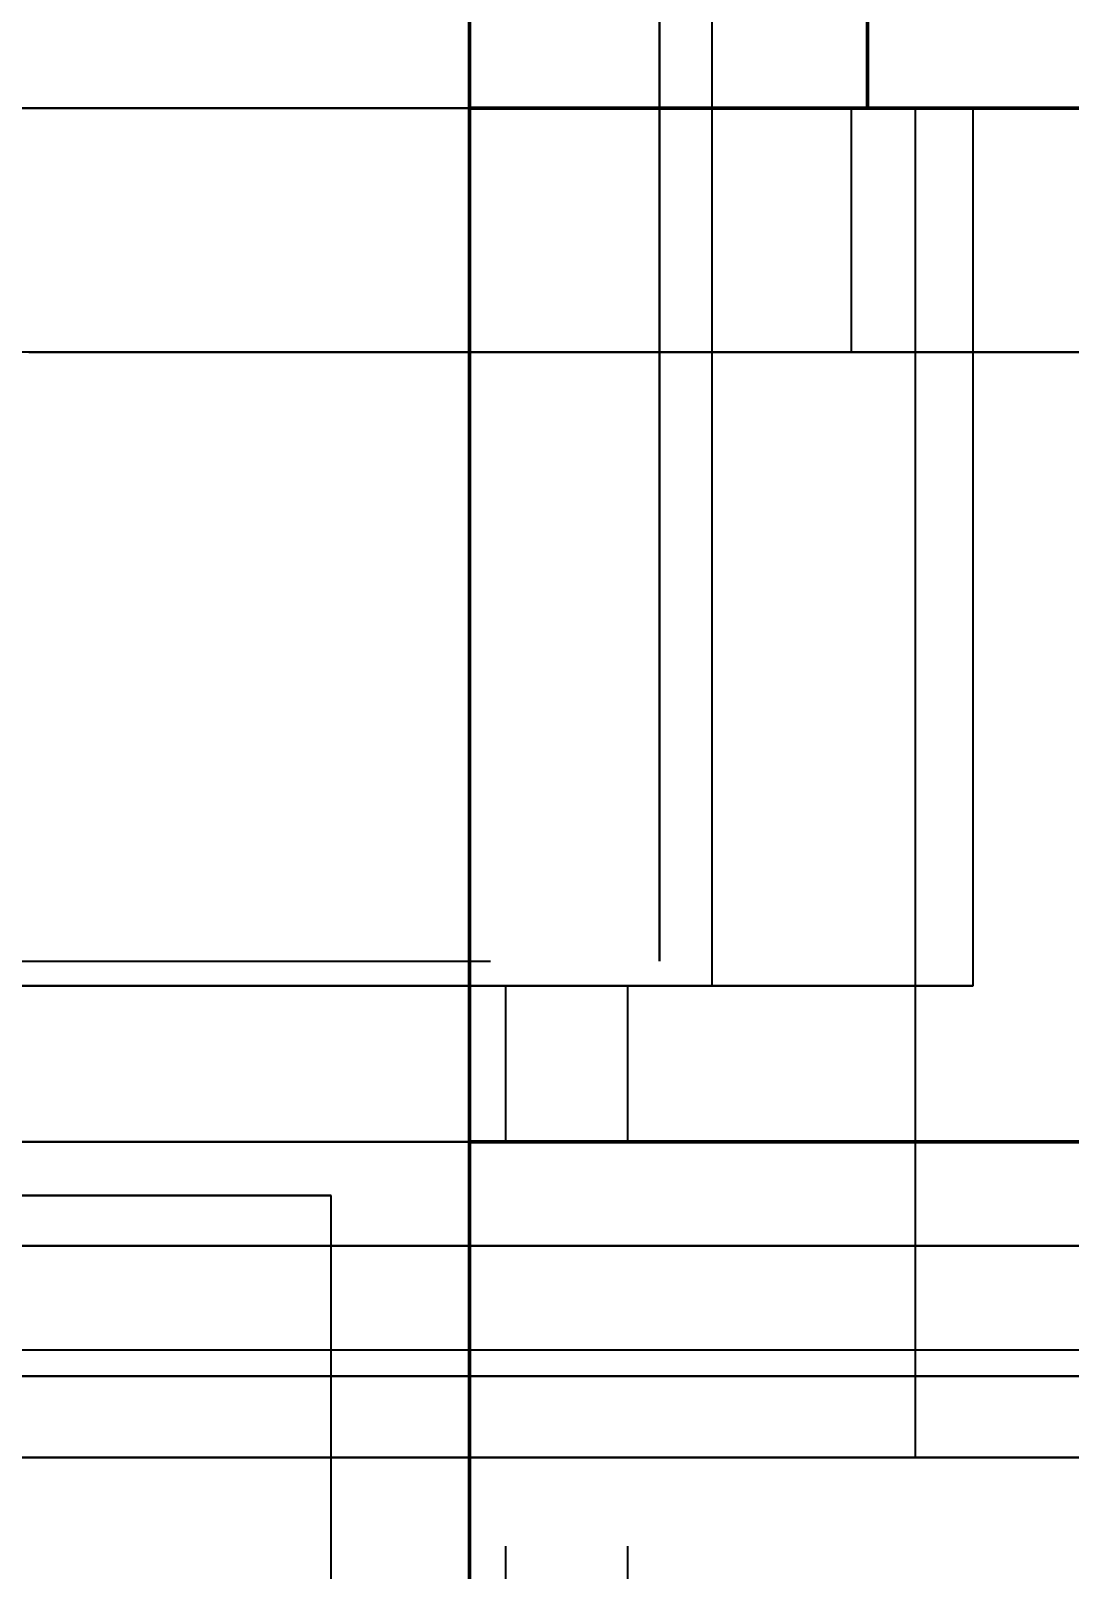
# Model space of a CAD drawing. Header units: millimetres. Extents: x 0 to 2208, y 0 to 420.
# Drawn here: x 190.863 to 193.42, y 229.88 to 233.669 of the extents above; entities that cross this region are included whole.
import ezdxf

# ---------------------------------------------------------------- set-up
doc = ezdxf.new("R2010")
doc.units = ezdxf.units.MM
doc.linetypes.add('IRAM-E-TRAZOS', pattern=[5, 4, -1])
doc.layers.add('01-VISIBLE', color=7, linetype='CONTINUOUS', lineweight=70)
doc.layers.add('02-OCULTA', color=4, linetype='IRAM-E-TRAZOS', lineweight=35)

msp = doc.modelspace()

# ---------------------------------------------------------------- linework, layer by layer
at = {"layer": '01-VISIBLE'}
msp.add_line((192.922, 233.4785), (192.922, 234.2985), dxfattribs=at)
for points in [[(191.942, 229.8485), (191.942, 229.9485), (191.942, 230.0485), (191.942, 230.1485), (191.942, 230.2485), (191.942, 230.3485), (191.942, 230.4485), (191.942, 230.5485), (191.942, 230.6485), (191.942, 230.7485), (191.942, 230.8485), (191.942, 230.9485), (191.942, 231.0485), (191.942, 231.1485), (191.942, 231.2485), (191.942, 231.3485), (191.942, 231.4485), (191.942, 231.5485), (191.942, 231.6485), (191.942, 231.7485), (191.942, 231.8485), (191.942, 231.9485), (191.942, 232.0485), (191.942, 232.1485), (191.942, 232.2485), (191.942, 232.3485), (191.942, 232.4485), (191.942, 232.5485), (191.942, 232.6485), (191.942, 232.7485), (191.942, 232.8485), (191.942, 232.9485), (191.942, 233.0485), (191.942, 233.1485), (191.942, 233.2485), (191.942, 233.3485), (191.942, 233.4485), (191.942, 233.5485), (191.942, 233.6485), (191.942, 233.7485)], [(191.942, 233.4785), (192.0441, 233.4785), (192.1462, 233.4785), (192.2483, 233.4785), (192.3504, 233.4785), (192.4525, 233.4785), (192.5546, 233.4785), (192.6567, 233.4785), (192.7588, 233.4785), (192.8609, 233.4785), (192.9631, 233.4785), (193.0652, 233.4785), (193.1673, 233.4785), (193.2694, 233.4785), (193.3715, 233.4785), (193.4736, 233.4785), (193.5757, 233.4785), (193.6778, 233.4785), (193.7799, 233.4785), (193.882, 233.4785)], [(193.882, 230.9345), (193.7799, 230.9345), (193.6778, 230.9345), (193.5757, 230.9345), (193.4736, 230.9345), (193.3715, 230.9345), (193.2694, 230.9345), (193.1673, 230.9345), (193.0652, 230.9345), (192.9631, 230.9345), (192.8609, 230.9345), (192.7588, 230.9345), (192.6567, 230.9345), (192.5546, 230.9345), (192.4525, 230.9345), (192.3504, 230.9345), (192.2483, 230.9345), (192.1462, 230.9345), (192.0441, 230.9345), (191.942, 230.9345)]]:
    msp.add_lwpolyline(points, dxfattribs=at)
at = {"layer": '02-OCULTA'}
for p, q in [((192.41, 235.8399), (192.41, 233.4792)), ((192.41, 233.4785), (192.41, 235.8385)), ((192.5396, 233.4785), (192.5396, 234.2985)), ((187.994, 233.4792), (192.41, 233.4792)), ((192.41, 233.4785), (187.994, 233.4785)), ((192.41, 233.4792), (192.41, 231.3785)), ((192.41, 231.3785), (192.41, 233.4785)), ((192.5396, 231.3185), (192.5396, 233.4785)), ((192.882, 232.8785), (192.882, 233.4785)), ((193.0396, 230.157), (193.0396, 233.4785)), ((193.182, 231.3185), (193.182, 233.4785)), ((187.994, 231.3785), (192.41, 231.3785)), ((187.994, 231.3785), (192.41, 231.3785)), ((192.032, 125.9385), (192.032, 231.3185)), ((192.332, 125.9385), (192.332, 231.3185)), ((191.602, 229.822), (191.602, 230.802))]:
    msp.add_line(p, q, dxfattribs=at)
for points in [[(192.5396, 233.4785), (192.438, 233.4785), (192.3363, 233.4785), (192.2347, 233.4785), (192.1331, 233.4785), (192.0314, 233.4785), (191.9298, 233.4785), (191.8282, 233.4785), (191.7265, 233.4785), (191.6249, 233.4785), (191.5233, 233.4785), (191.4216, 233.4785), (191.32, 233.4785), (191.2183, 233.4785), (191.1167, 233.4785), (191.0151, 233.4785), (190.9134, 233.4785), (190.8118, 233.4785), (190.7102, 233.4785), (190.6085, 233.4785), (190.5069, 233.4785), (190.4053, 233.4785), (190.3036, 233.4785), (190.202, 233.4785)], [(192.5396, 233.4785), (192.438, 233.4785), (192.3363, 233.4785), (192.2347, 233.4785), (192.1331, 233.4785), (192.0314, 233.4785), (191.9298, 233.4785), (191.8282, 233.4785), (191.7265, 233.4785), (191.6249, 233.4785), (191.5233, 233.4785), (191.4216, 233.4785), (191.32, 233.4785), (191.2183, 233.4785), (191.1167, 233.4785), (191.0151, 233.4785), (190.9134, 233.4785), (190.8118, 233.4785), (190.7102, 233.4785), (190.6085, 233.4785), (190.5069, 233.4785), (190.4053, 233.4785), (190.3036, 233.4785), (190.202, 233.4785)], [(190.8064, 233.4785), (190.9072, 233.4785), (191.0079, 233.4785), (191.1087, 233.4785), (191.2094, 233.4785), (191.3101, 233.4785), (191.4109, 233.4785), (191.5116, 233.4785), (191.6124, 233.4785), (191.7131, 233.4785), (191.8139, 233.4785), (191.9146, 233.4785), (192.0153, 233.4785), (192.1161, 233.4785), (192.2168, 233.4785), (192.3176, 233.4785), (192.4183, 233.4785), (192.519, 233.4785), (192.6198, 233.4785), (192.7205, 233.4785), (192.8213, 233.4785), (192.922, 233.4785)], [(192.922, 233.4785), (192.8213, 233.4785), (192.7205, 233.4785), (192.6198, 233.4785), (192.519, 233.4785), (192.4183, 233.4785), (192.3176, 233.4785), (192.2168, 233.4785), (192.1161, 233.4785), (192.0153, 233.4785), (191.9146, 233.4785), (191.8139, 233.4785), (191.7131, 233.4785), (191.6124, 233.4785), (191.5116, 233.4785), (191.4109, 233.4785), (191.3101, 233.4785), (191.2094, 233.4785), (191.1087, 233.4785), (191.0079, 233.4785), (190.9072, 233.4785), (190.8064, 233.4785)], [(190.8101, 233.4785), (190.9114, 233.4785), (191.0127, 233.4785), (191.1141, 233.4785), (191.2154, 233.4785), (191.3168, 233.4785), (191.4181, 233.4785), (191.5195, 233.4785), (191.6208, 233.4785), (191.7221, 233.4785), (191.8235, 233.4785), (191.9248, 233.4785), (192.0262, 233.4785), (192.1275, 233.4785), (192.2289, 233.4785), (192.3302, 233.4785), (192.4315, 233.4785), (192.5329, 233.4785), (192.6342, 233.4785), (192.7356, 233.4785), (192.8369, 233.4785), (192.9383, 233.4785), (193.0396, 233.4785)], [(193.0396, 233.4785), (192.9383, 233.4785), (192.8369, 233.4785), (192.7356, 233.4785), (192.6342, 233.4785), (192.5329, 233.4785), (192.4315, 233.4785), (192.3302, 233.4785), (192.2289, 233.4785), (192.1275, 233.4785), (192.0262, 233.4785), (191.9248, 233.4785), (191.8235, 233.4785), (191.7221, 233.4785), (191.6208, 233.4785), (191.5195, 233.4785), (191.4181, 233.4785), (191.3168, 233.4785), (191.2154, 233.4785), (191.1141, 233.4785), (191.0127, 233.4785), (190.9114, 233.4785), (190.8101, 233.4785)], [(190.8118, 233.4785), (190.9134, 233.4785), (191.0151, 233.4785), (191.1167, 233.4785), (191.2183, 233.4785), (191.32, 233.4785), (191.4216, 233.4785), (191.5233, 233.4785), (191.6249, 233.4785), (191.7265, 233.4785), (191.8282, 233.4785), (191.9298, 233.4785), (192.0314, 233.4785), (192.1331, 233.4785), (192.2347, 233.4785), (192.3363, 233.4785), (192.438, 233.4785), (192.5396, 233.4785)], [(190.8118, 233.4785), (190.9134, 233.4785), (191.0151, 233.4785), (191.1167, 233.4785), (191.2183, 233.4785), (191.32, 233.4785), (191.4216, 233.4785), (191.5233, 233.4785), (191.6249, 233.4785), (191.7265, 233.4785), (191.8282, 233.4785), (191.9298, 233.4785), (192.0314, 233.4785), (192.1331, 233.4785), (192.2347, 233.4785), (192.3363, 233.4785), (192.438, 233.4785), (192.5396, 233.4785)], [(193.4731, 233.4785), (193.3709, 233.4785), (193.2687, 233.4785), (193.1664, 233.4785), (193.0642, 233.4785), (192.962, 233.4785), (192.8598, 233.4785), (192.7576, 233.4785), (192.6553, 233.4785), (192.5531, 233.4785), (192.4509, 233.4785), (192.3487, 233.4785), (192.2464, 233.4785), (192.1442, 233.4785), (192.042, 233.4785), (191.9398, 233.4785), (191.8376, 233.4785), (191.7353, 233.4785), (191.6331, 233.4785), (191.5309, 233.4785), (191.4287, 233.4785), (191.3264, 233.4785), (191.2242, 233.4785), (191.122, 233.4785), (191.0198, 233.4785), (190.9176, 233.4785), (190.8153, 233.4785)], [(190.8161, 233.4785), (190.9185, 233.4785), (191.0208, 233.4785), (191.1232, 233.4785), (191.2255, 233.4785), (191.3279, 233.4785), (191.4302, 233.4785), (191.5326, 233.4785), (191.6349, 233.4785), (191.7373, 233.4785), (191.8396, 233.4785), (191.942, 233.4785)], [(193.482, 233.4785), (193.3795, 233.4785), (193.277, 233.4785), (193.1745, 233.4785), (193.072, 233.4785), (192.9695, 233.4785), (192.867, 233.4785), (192.7645, 233.4785), (192.662, 233.4785), (192.5595, 233.4785), (192.457, 233.4785), (192.3545, 233.4785), (192.252, 233.4785), (192.1495, 233.4785), (192.047, 233.4785), (191.9445, 233.4785), (191.842, 233.4785), (191.7395, 233.4785), (191.637, 233.4785), (191.5345, 233.4785), (191.432, 233.4785), (191.3295, 233.4785), (191.227, 233.4785), (191.1245, 233.4785), (191.022, 233.4785), (190.9195, 233.4785), (190.817, 233.4785)], [(193.182, 233.4785), (193.0792, 233.4785), (192.9765, 233.4785), (192.8737, 233.4785), (192.771, 233.4785), (192.6682, 233.4785), (192.5654, 233.4785), (192.4627, 233.4785), (192.3599, 233.4785), (192.2572, 233.4785), (192.1544, 233.4785), (192.0517, 233.4785), (191.9489, 233.4785), (191.8461, 233.4785), (191.7434, 233.4785), (191.6406, 233.4785), (191.5379, 233.4785), (191.4351, 233.4785), (191.3323, 233.4785), (191.2296, 233.4785), (191.1268, 233.4785), (191.0241, 233.4785), (190.9213, 233.4785), (190.8186, 233.4785)], [(192.882, 233.4785), (192.7789, 233.4785), (192.6758, 233.4785), (192.5728, 233.4785), (192.4697, 233.4785), (192.3666, 233.4785), (192.2635, 233.4785), (192.1605, 233.4785), (192.0574, 233.4785), (191.9543, 233.4785), (191.8512, 233.4785), (191.7482, 233.4785), (191.6451, 233.4785), (191.542, 233.4785), (191.4389, 233.4785), (191.3358, 233.4785), (191.2328, 233.4785), (191.1297, 233.4785), (191.0266, 233.4785), (190.9235, 233.4785), (190.8205, 233.4785)], [(190.858, 233.4785), (190.9589, 233.4785), (191.0598, 233.4785), (191.1608, 233.4785), (191.2617, 233.4785), (191.3626, 233.4785), (191.4635, 233.4785), (191.5645, 233.4785), (191.6654, 233.4785), (191.7663, 233.4785), (191.8672, 233.4785), (191.9682, 233.4785), (192.0691, 233.4785), (192.17, 233.4785), (192.2709, 233.4785), (192.3718, 233.4785), (192.4728, 233.4785), (192.5737, 233.4785), (192.6746, 233.4785), (192.7755, 233.4785), (192.8765, 233.4785), (192.9774, 233.4785), (193.0783, 233.4785), (193.1792, 233.4785), (193.2802, 233.4785), (193.3811, 233.4785), (193.482, 233.4785)], [(190.8586, 233.4785), (190.9596, 233.4785), (191.0606, 233.4785), (191.1617, 233.4785), (191.2627, 233.4785), (191.3637, 233.4785), (191.4647, 233.4785), (191.5657, 233.4785), (191.6667, 233.4785), (191.7678, 233.4785), (191.8688, 233.4785), (191.9698, 233.4785), (192.0708, 233.4785), (192.1718, 233.4785), (192.2728, 233.4785), (192.3739, 233.4785), (192.4749, 233.4785), (192.5759, 233.4785), (192.6769, 233.4785), (192.7779, 233.4785), (192.8789, 233.4785), (192.98, 233.4785), (193.081, 233.4785), (193.182, 233.4785)], [(190.8594, 233.4785), (190.9605, 233.4785), (191.0616, 233.4785), (191.1628, 233.4785), (191.2639, 233.4785), (191.365, 233.4785), (191.4662, 233.4785), (191.5673, 233.4785), (191.6684, 233.4785), (191.7695, 233.4785), (191.8707, 233.4785), (191.9718, 233.4785), (192.0729, 233.4785), (192.1741, 233.4785), (192.2752, 233.4785), (192.3763, 233.4785), (192.4775, 233.4785), (192.5786, 233.4785), (192.6797, 233.4785), (192.7809, 233.4785), (192.882, 233.4785)], [(193.482, 232.8785), (193.3795, 232.8785), (193.277, 232.8785), (193.1745, 232.8785), (193.072, 232.8785), (192.9695, 232.8785), (192.867, 232.8785), (192.7645, 232.8785), (192.662, 232.8785), (192.5595, 232.8785), (192.457, 232.8785), (192.3545, 232.8785), (192.252, 232.8785), (192.1495, 232.8785), (192.047, 232.8785), (191.9445, 232.8785), (191.842, 232.8785), (191.7395, 232.8785), (191.637, 232.8785), (191.5345, 232.8785), (191.432, 232.8785), (191.3295, 232.8785), (191.227, 232.8785), (191.1245, 232.8785), (191.022, 232.8785), (190.9195, 232.8785), (190.817, 232.8785)], [(192.882, 232.8785), (192.7789, 232.8785), (192.6758, 232.8785), (192.5728, 232.8785), (192.4697, 232.8785), (192.3666, 232.8785), (192.2635, 232.8785), (192.1605, 232.8785), (192.0574, 232.8785), (191.9543, 232.8785), (191.8512, 232.8785), (191.7482, 232.8785), (191.6451, 232.8785), (191.542, 232.8785), (191.4389, 232.8785), (191.3358, 232.8785), (191.2328, 232.8785), (191.1297, 232.8785), (191.0266, 232.8785), (190.9235, 232.8785), (190.8205, 232.8785)], [(190.858, 232.8785), (190.9589, 232.8785), (191.0598, 232.8785), (191.1608, 232.8785), (191.2617, 232.8785), (191.3626, 232.8785), (191.4635, 232.8785), (191.5645, 232.8785), (191.6654, 232.8785), (191.7663, 232.8785), (191.8672, 232.8785), (191.9682, 232.8785), (192.0691, 232.8785), (192.17, 232.8785), (192.2709, 232.8785), (192.3718, 232.8785), (192.4728, 232.8785), (192.5737, 232.8785), (192.6746, 232.8785), (192.7755, 232.8785), (192.8765, 232.8785), (192.9774, 232.8785), (193.0783, 232.8785), (193.1792, 232.8785), (193.2802, 232.8785), (193.3811, 232.8785), (193.482, 232.8785)], [(190.8594, 232.8785), (190.9605, 232.8785), (191.0616, 232.8785), (191.1628, 232.8785), (191.2639, 232.8785), (191.365, 232.8785), (191.4662, 232.8785), (191.5673, 232.8785), (191.6684, 232.8785), (191.7695, 232.8785), (191.8707, 232.8785), (191.9718, 232.8785), (192.0729, 232.8785), (192.1741, 232.8785), (192.2752, 232.8785), (192.3763, 232.8785), (192.4775, 232.8785), (192.5786, 232.8785), (192.6797, 232.8785), (192.7809, 232.8785), (192.882, 232.8785)], [(192.5396, 231.3185), (192.438, 231.3185), (192.3363, 231.3185), (192.2347, 231.3185), (192.1331, 231.3185), (192.0314, 231.3185), (191.9298, 231.3185), (191.8282, 231.3185), (191.7265, 231.3185), (191.6249, 231.3185), (191.5233, 231.3185), (191.4216, 231.3185), (191.32, 231.3185), (191.2183, 231.3185), (191.1167, 231.3185), (191.0151, 231.3185), (190.9134, 231.3185), (190.8118, 231.3185), (190.7102, 231.3185), (190.6085, 231.3185), (190.5069, 231.3185), (190.4053, 231.3185), (190.3036, 231.3185), (190.202, 231.3185)], [(192.332, 231.3185), (192.2306, 231.3185), (192.1291, 231.3185), (192.0277, 231.3185), (191.9263, 231.3185), (191.8249, 231.3185), (191.7234, 231.3185), (191.622, 231.3185), (191.5206, 231.3185), (191.4191, 231.3185), (191.3177, 231.3185), (191.2163, 231.3185), (191.1149, 231.3185), (191.0134, 231.3185), (190.912, 231.3185), (190.8106, 231.3185), (190.7091, 231.3185), (190.6077, 231.3185), (190.5063, 231.3185), (190.4049, 231.3185), (190.3034, 231.3185), (190.202, 231.3185)], [(192.032, 231.3185), (191.9303, 231.3185), (191.8287, 231.3185), (191.727, 231.3185), (191.6253, 231.3185), (191.5237, 231.3185), (191.422, 231.3185), (191.3203, 231.3185), (191.2187, 231.3185), (191.117, 231.3185), (191.0153, 231.3185), (190.9137, 231.3185), (190.812, 231.3185), (190.7103, 231.3185), (190.6087, 231.3185), (190.507, 231.3185), (190.4053, 231.3185), (190.3037, 231.3185), (190.202, 231.3185)], [(190.8106, 231.3185), (190.912, 231.3185), (191.0134, 231.3185), (191.1149, 231.3185), (191.2163, 231.3185), (191.3177, 231.3185), (191.4191, 231.3185), (191.5206, 231.3185), (191.622, 231.3185), (191.7234, 231.3185), (191.8249, 231.3185), (191.9263, 231.3185), (192.0277, 231.3185), (192.1291, 231.3185), (192.2306, 231.3185), (192.332, 231.3185)], [(190.8118, 231.3185), (190.9134, 231.3185), (191.0151, 231.3185), (191.1167, 231.3185), (191.2183, 231.3185), (191.32, 231.3185), (191.4216, 231.3185), (191.5233, 231.3185), (191.6249, 231.3185), (191.7265, 231.3185), (191.8282, 231.3185), (191.9298, 231.3185), (192.0314, 231.3185), (192.1331, 231.3185), (192.2347, 231.3185), (192.3363, 231.3185), (192.438, 231.3185), (192.5396, 231.3185)], [(190.812, 231.3185), (190.9137, 231.3185), (191.0153, 231.3185), (191.117, 231.3185), (191.2187, 231.3185), (191.3203, 231.3185), (191.422, 231.3185), (191.5237, 231.3185), (191.6253, 231.3185), (191.727, 231.3185), (191.8287, 231.3185), (191.9303, 231.3185), (192.032, 231.3185)], [(193.182, 231.3185), (193.0792, 231.3185), (192.9765, 231.3185), (192.8737, 231.3185), (192.771, 231.3185), (192.6682, 231.3185), (192.5654, 231.3185), (192.4627, 231.3185), (192.3599, 231.3185), (192.2572, 231.3185), (192.1544, 231.3185), (192.0517, 231.3185), (191.9489, 231.3185), (191.8461, 231.3185), (191.7434, 231.3185), (191.6406, 231.3185), (191.5379, 231.3185), (191.4351, 231.3185), (191.3323, 231.3185), (191.2296, 231.3185), (191.1268, 231.3185), (191.0241, 231.3185), (190.9213, 231.3185), (190.8186, 231.3185)], [(190.8586, 231.3185), (190.9596, 231.3185), (191.0606, 231.3185), (191.1617, 231.3185), (191.2627, 231.3185), (191.3637, 231.3185), (191.4647, 231.3185), (191.5657, 231.3185), (191.6667, 231.3185), (191.7678, 231.3185), (191.8688, 231.3185), (191.9698, 231.3185), (192.0708, 231.3185), (192.1718, 231.3185), (192.2728, 231.3185), (192.3739, 231.3185), (192.4749, 231.3185), (192.5759, 231.3185), (192.6769, 231.3185), (192.7779, 231.3185), (192.8789, 231.3185), (192.98, 231.3185), (193.081, 231.3185), (193.182, 231.3185)], [(190.8153, 230.9345), (190.9176, 230.9345), (191.0198, 230.9345), (191.122, 230.9345), (191.2242, 230.9345), (191.3264, 230.9345), (191.4287, 230.9345), (191.5309, 230.9345), (191.6331, 230.9345), (191.7353, 230.9345), (191.8376, 230.9345), (191.9398, 230.9345), (192.042, 230.9345), (192.1442, 230.9345), (192.2464, 230.9345), (192.3487, 230.9345), (192.4509, 230.9345), (192.5531, 230.9345), (192.6553, 230.9345), (192.7576, 230.9345), (192.8598, 230.9345), (192.962, 230.9345), (193.0642, 230.9345), (193.1664, 230.9345), (193.2687, 230.9345), (193.3709, 230.9345), (193.4731, 230.9345)], [(191.942, 230.9345), (191.8396, 230.9345), (191.7373, 230.9345), (191.6349, 230.9345), (191.5326, 230.9345), (191.4302, 230.9345), (191.3279, 230.9345), (191.2255, 230.9345), (191.1232, 230.9345), (191.0208, 230.9345), (190.9185, 230.9345), (190.8161, 230.9345)], [(191.602, 230.802), (191.4943, 230.802), (191.3866, 230.802), (191.2789, 230.802), (191.1712, 230.802), (191.0635, 230.802), (190.9558, 230.802), (190.8482, 230.802), (190.7405, 230.802), (190.6328, 230.802), (190.5251, 230.802), (190.4174, 230.802), (190.3097, 230.802), (190.202, 230.802)], [(190.802, 230.802), (190.902, 230.802), (191.002, 230.802), (191.102, 230.802), (191.202, 230.802), (191.302, 230.802), (191.402, 230.802), (191.502, 230.802), (191.602, 230.802)], [(190.802, 230.6785), (190.902, 230.6785), (191.002, 230.6785), (191.102, 230.6785), (191.202, 230.6785), (191.302, 230.6785), (191.402, 230.6785), (191.502, 230.6785), (191.602, 230.6785), (191.702, 230.6785), (191.802, 230.6785), (191.902, 230.6785), (192.002, 230.6785), (192.102, 230.6785), (192.202, 230.6785), (192.302, 230.6785), (192.402, 230.6785), (192.502, 230.6785), (192.602, 230.6785), (192.702, 230.6785), (192.802, 230.6785), (192.902, 230.6785), (193.002, 230.6785), (193.102, 230.6785), (193.202, 230.6785), (193.302, 230.6785), (193.402, 230.6785), (193.502, 230.6785)], [(190.8023, 230.6785), (190.9024, 230.6785), (191.0025, 230.6785), (191.1025, 230.6785), (191.2026, 230.6785), (191.3026, 230.6785), (191.4027, 230.6785), (191.5027, 230.6785), (191.6028, 230.6785), (191.7029, 230.6785), (191.8029, 230.6785), (191.903, 230.6785), (192.003, 230.6785), (192.1031, 230.6785), (192.2031, 230.6785), (192.3032, 230.6785), (192.4033, 230.6785), (192.5033, 230.6785), (192.6034, 230.6785), (192.7034, 230.6785), (192.8035, 230.6785), (192.9035, 230.6785), (193.0036, 230.6785), (193.1037, 230.6785), (193.2037, 230.6785), (193.3038, 230.6785), (193.4038, 230.6785), (193.5039, 230.6785)], [(193.5039, 230.6785), (193.4038, 230.6785), (193.3038, 230.6785), (193.2037, 230.6785), (193.1037, 230.6785), (193.0036, 230.6785), (192.9035, 230.6785), (192.8035, 230.6785), (192.7034, 230.6785), (192.6034, 230.6785), (192.5033, 230.6785), (192.4033, 230.6785), (192.3032, 230.6785), (192.2031, 230.6785), (192.1031, 230.6785), (192.003, 230.6785), (191.903, 230.6785), (191.8029, 230.6785), (191.7029, 230.6785), (191.6028, 230.6785), (191.5027, 230.6785), (191.4027, 230.6785), (191.3026, 230.6785), (191.2026, 230.6785), (191.1025, 230.6785), (191.0025, 230.6785), (190.9024, 230.6785), (190.8023, 230.6785)], [(193.4731, 230.6785), (193.3709, 230.6785), (193.2687, 230.6785), (193.1664, 230.6785), (193.0642, 230.6785), (192.962, 230.6785), (192.8598, 230.6785), (192.7576, 230.6785), (192.6553, 230.6785), (192.5531, 230.6785), (192.4509, 230.6785), (192.3487, 230.6785), (192.2464, 230.6785), (192.1442, 230.6785), (192.042, 230.6785), (191.9398, 230.6785), (191.8376, 230.6785), (191.7353, 230.6785), (191.6331, 230.6785), (191.5309, 230.6785), (191.4287, 230.6785), (191.3264, 230.6785), (191.2242, 230.6785), (191.122, 230.6785), (191.0198, 230.6785), (190.9176, 230.6785), (190.8153, 230.6785)], [(193.4961, 230.6785), (193.3932, 230.6785), (193.2902, 230.6785), (193.1873, 230.6785), (193.0844, 230.6785), (192.9814, 230.6785), (192.8785, 230.6785), (192.7755, 230.6785), (192.6726, 230.6785), (192.5696, 230.6785), (192.4667, 230.6785), (192.3638, 230.6785), (192.2608, 230.6785), (192.1579, 230.6785), (192.0549, 230.6785), (191.952, 230.6785), (191.8491, 230.6785), (191.7461, 230.6785), (191.6432, 230.6785), (191.5402, 230.6785), (191.4373, 230.6785), (191.3344, 230.6785), (191.2314, 230.6785), (191.1285, 230.6785), (191.0255, 230.6785), (190.9226, 230.6785), (190.8196, 230.6785)], [(190.8573, 230.6785), (190.9582, 230.6785), (191.059, 230.6785), (191.1598, 230.6785), (191.2606, 230.6785), (191.3615, 230.6785), (191.4623, 230.6785), (191.5631, 230.6785), (191.6639, 230.6785), (191.7647, 230.6785), (191.8656, 230.6785), (191.9664, 230.6785), (192.0672, 230.6785), (192.168, 230.6785), (192.2688, 230.6785), (192.3697, 230.6785), (192.4705, 230.6785), (192.5713, 230.6785), (192.6721, 230.6785), (192.773, 230.6785), (192.8738, 230.6785), (192.9746, 230.6785), (193.0754, 230.6785), (193.1762, 230.6785), (193.2771, 230.6785), (193.3779, 230.6785), (193.4787, 230.6785)], [(190.8153, 230.4225), (190.9176, 230.4225), (191.0198, 230.4225), (191.122, 230.4225), (191.2242, 230.4225), (191.3264, 230.4225), (191.4287, 230.4225), (191.5309, 230.4225), (191.6331, 230.4225), (191.7353, 230.4225), (191.8376, 230.4225), (191.9398, 230.4225), (192.042, 230.4225), (192.1442, 230.4225), (192.2464, 230.4225), (192.3487, 230.4225), (192.4509, 230.4225), (192.5531, 230.4225), (192.6553, 230.4225), (192.7576, 230.4225), (192.8598, 230.4225), (192.962, 230.4225), (193.0642, 230.4225), (193.1664, 230.4225), (193.2687, 230.4225), (193.3709, 230.4225), (193.4731, 230.4225)], [(190.8573, 230.4225), (190.9582, 230.4225), (191.059, 230.4225), (191.1598, 230.4225), (191.2606, 230.4225), (191.3615, 230.4225), (191.4623, 230.4225), (191.5631, 230.4225), (191.6639, 230.4225), (191.7647, 230.4225), (191.8656, 230.4225), (191.9664, 230.4225), (192.0672, 230.4225), (192.168, 230.4225), (192.2688, 230.4225), (192.3697, 230.4225), (192.4705, 230.4225), (192.5713, 230.4225), (192.6721, 230.4225), (192.773, 230.4225), (192.8738, 230.4225), (192.9746, 230.4225), (193.0754, 230.4225), (193.1762, 230.4225), (193.2771, 230.4225), (193.3779, 230.4225), (193.4787, 230.4225)], [(190.802, 230.357), (190.902, 230.357), (191.002, 230.357), (191.102, 230.357), (191.202, 230.357), (191.302, 230.357), (191.402, 230.357), (191.502, 230.357), (191.602, 230.357), (191.702, 230.357), (191.802, 230.357), (191.902, 230.357), (192.002, 230.357), (192.102, 230.357), (192.202, 230.357), (192.302, 230.357), (192.402, 230.357), (192.502, 230.357), (192.602, 230.357), (192.702, 230.357), (192.802, 230.357), (192.902, 230.357), (193.002, 230.357), (193.102, 230.357), (193.202, 230.357), (193.302, 230.357), (193.402, 230.357), (193.502, 230.357)], [(193.4961, 230.357), (193.3932, 230.357), (193.2902, 230.357), (193.1873, 230.357), (193.0844, 230.357), (192.9814, 230.357), (192.8785, 230.357), (192.7755, 230.357), (192.6726, 230.357), (192.5696, 230.357), (192.4667, 230.357), (192.3638, 230.357), (192.2608, 230.357), (192.1579, 230.357), (192.0549, 230.357), (191.952, 230.357), (191.8491, 230.357), (191.7461, 230.357), (191.6432, 230.357), (191.5402, 230.357), (191.4373, 230.357), (191.3344, 230.357), (191.2314, 230.357), (191.1285, 230.357), (191.0255, 230.357), (190.9226, 230.357), (190.8196, 230.357)], [(190.8023, 230.157), (190.9024, 230.157), (191.0025, 230.157), (191.1025, 230.157), (191.2026, 230.157), (191.3026, 230.157), (191.4027, 230.157), (191.5027, 230.157), (191.6028, 230.157), (191.7029, 230.157), (191.8029, 230.157), (191.903, 230.157), (192.003, 230.157), (192.1031, 230.157), (192.2031, 230.157), (192.3032, 230.157), (192.4033, 230.157), (192.5033, 230.157), (192.6034, 230.157), (192.7034, 230.157), (192.8035, 230.157), (192.9035, 230.157), (193.0036, 230.157), (193.1037, 230.157), (193.2037, 230.157), (193.3038, 230.157), (193.4038, 230.157), (193.5039, 230.157)], [(193.5039, 230.157), (193.4038, 230.157), (193.3038, 230.157), (193.2037, 230.157), (193.1037, 230.157), (193.0036, 230.157), (192.9035, 230.157), (192.8035, 230.157), (192.7034, 230.157), (192.6034, 230.157), (192.5033, 230.157), (192.4033, 230.157), (192.3032, 230.157), (192.2031, 230.157), (192.1031, 230.157), (192.003, 230.157), (191.903, 230.157), (191.8029, 230.157), (191.7029, 230.157), (191.6028, 230.157), (191.5027, 230.157), (191.4027, 230.157), (191.3026, 230.157), (191.2026, 230.157), (191.1025, 230.157), (191.0025, 230.157), (190.9024, 230.157), (190.8023, 230.157)], [(190.8101, 230.157), (190.9114, 230.157), (191.0127, 230.157), (191.1141, 230.157), (191.2154, 230.157), (191.3168, 230.157), (191.4181, 230.157), (191.5195, 230.157), (191.6208, 230.157), (191.7221, 230.157), (191.8235, 230.157), (191.9248, 230.157), (192.0262, 230.157), (192.1275, 230.157), (192.2289, 230.157), (192.3302, 230.157), (192.4315, 230.157), (192.5329, 230.157), (192.6342, 230.157), (192.7356, 230.157), (192.8369, 230.157), (192.9383, 230.157), (193.0396, 230.157)], [(193.0396, 230.157), (192.9383, 230.157), (192.8369, 230.157), (192.7356, 230.157), (192.6342, 230.157), (192.5329, 230.157), (192.4315, 230.157), (192.3302, 230.157), (192.2289, 230.157), (192.1275, 230.157), (192.0262, 230.157), (191.9248, 230.157), (191.8235, 230.157), (191.7221, 230.157), (191.6208, 230.157), (191.5195, 230.157), (191.4181, 230.157), (191.3168, 230.157), (191.2154, 230.157), (191.1141, 230.157), (191.0127, 230.157), (190.9114, 230.157), (190.8101, 230.157)]]:
    msp.add_lwpolyline(points, dxfattribs=at)

doc.saveas('drawing.dxf')
